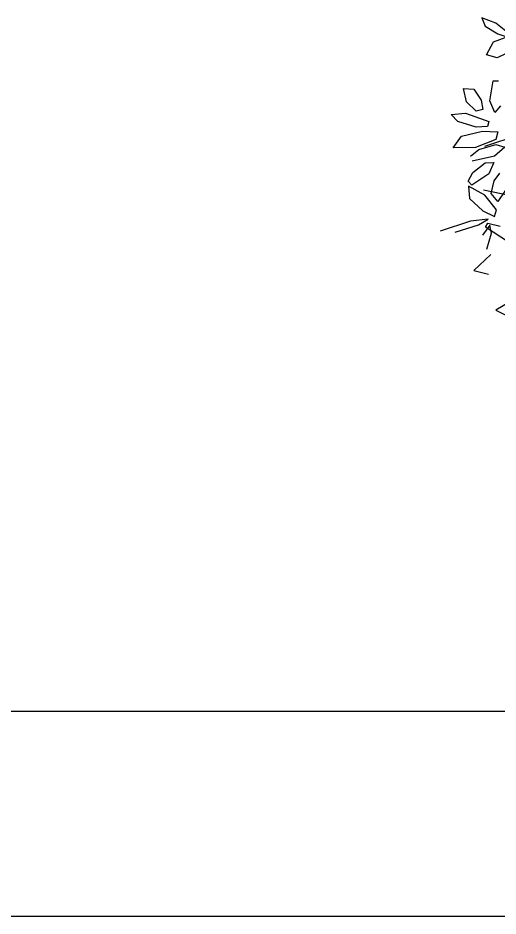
# Model space of a CAD drawing. Header units: inches. Extents: x -9 to 337, y -247 to 209.
# Drawn here: x 289.841 to 290.193, y 65.278 to 65.936 of the extents above; entities that cross this region are included whole.
import ezdxf

# ---------------------------------------------------------------- set-up
doc = ezdxf.new("R2010")
doc.units = ezdxf.units.IN
doc.header["$MEASUREMENT"] = 0
doc.layers.add('vegetales', color=3, linetype='Continuous')

# ---------------------------------------------------------------- blocks, each defined once
blk = doc.blocks.new('Planta(planta)002')
at = {"color": 60}
for p, q in [((-0.2793, 0.8101), (-0.2887, 0.7883)), ((-0.2639, 0.7733), (-0.2793, 0.8101)), ((-0.2887, 0.7883), (-0.2807, 0.7499)), ((-0.2603, 0.734), (-0.2639, 0.7733)), ((-0.3415, 0.7337), (-0.3038, 0.7445)), ((-0.3038, 0.7445), (-0.2491, 0.7177)), ((-0.2807, 0.7499), (-0.2693, 0.7254)), ((-0.4676, 0.6872), (-0.4478, 0.7177)), ((-0.4478, 0.7177), (-0.4302, 0.696)), ((-0.3281, 0.7079), (-0.3415, 0.7337)), ((-0.5213, 0.6684), (-0.5203, 0.6939)), ((-0.5203, 0.6939), (-0.4912, 0.6689)), ((-0.4302, 0.696), (-0.4382, 0.6627)), ((-0.2847, 0.6915), (-0.3281, 0.7079)), ((-0.4989, 0.6233), (-0.5213, 0.6684)), ((-0.4912, 0.6689), (-0.4653, 0.6086)), ((-0.4684, 0.6521), (-0.4676, 0.6872)), ((-0.4237, 0.6441), (-0.3788, 0.6742)), ((-0.3788, 0.6742), (-0.3696, 0.6636)), ((-0.4531, 0.6426), (-0.4684, 0.6521)), ((-0.4382, 0.6627), (-0.4531, 0.6426)), ((-0.4369, 0.6141), (-0.4237, 0.6441)), ((-0.5802, 0.63), (-0.5432, 0.6346)), ((-0.5396, 0.5873), (-0.5802, 0.63)), ((-0.5432, 0.6346), (-0.4952, 0.6031)), ((-0.4769, 0.6022), (-0.4989, 0.6233)), ((-0.4952, 0.6031), (-0.4689, 0.5729)), ((-0.4653, 0.6086), (-0.4769, 0.6022)), ((-0.4141, 0.6153), (-0.4369, 0.6141)), ((-0.5216, 0.5349), (-0.5713, 0.5691)), ((-0.5647, 0.5815), (-0.5366, 0.5772)), ((-0.4872, 0.5626), (-0.5396, 0.5873)), ((-0.5366, 0.5772), (-0.4969, 0.5535)), ((-0.4689, 0.5729), (-0.4872, 0.5626)), ((-0.6169, 0.5402), (-0.5922, 0.5473)), ((-0.5922, 0.5473), (-0.5512, 0.5411)), ((-0.4969, 0.5535), (-0.4857, 0.5317)), ((-0.6263, 0.5307), (-0.6482, 0.5066)), ((-0.6136, 0.4826), (-0.6263, 0.5307)), ((-0.6182, 0.5262), (-0.6169, 0.5402)), ((-0.5655, 0.5143), (-0.6182, 0.5262)), ((-0.5347, 0.5254), (-0.5655, 0.5143)), ((-0.5512, 0.5411), (-0.5347, 0.5254)), ((-0.4857, 0.5317), (-0.5216, 0.5349)), ((-0.6896, 0.4637), (-0.7639, 0.5035)), ((-0.6482, 0.5066), (-0.6477, 0.4583)), ((-0.6205, 0.4343), (-0.6136, 0.4826)), ((-0.5987, 0.4739), (-0.569, 0.491)), ((-0.569, 0.491), (-0.5441, 0.494)), ((-0.7381, 0.4732), (-0.6817, 0.4412)), ((-0.6535, 0.4333), (-0.6896, 0.4637)), ((-0.6477, 0.4583), (-0.6374, 0.426)), ((-0.6023, 0.4462), (-0.5987, 0.4739)), ((-0.5666, 0.4528), (-0.6023, 0.4462)), ((-0.6817, 0.4412), (-0.6535, 0.4333)), ((-0.6734, 0.4238), (-0.6619, 0.4268)), ((-0.6619, 0.4268), (-0.6459, 0.3975)), ((-0.6374, 0.426), (-0.6205, 0.4343)), ((-0.6616, 0.4191), (-0.6945, 0.4155)), ((-0.6745, 0.4016), (-0.6616, 0.4191)), ((-0.6607, 0.3521), (-0.6734, 0.4238)), ((-0.7136, 0.3817), (-0.6745, 0.4016)), ((-0.7779, 0.3679), (-0.7585, 0.3326)), ((-0.7166, 0.3635), (-0.7779, 0.3679)), ((-0.8142, 0.2532), (-0.8047, 0.222)), ((-0.7664, 0.2394), (-0.8142, 0.2532))]:
    blk.add_line(p, q, dxfattribs=at)
at = {"color": 44}
for p, q in [((-0.2917, 0.45), (-0.5212, 0.5717)), ((-0.4998, 0.3219), (-0.6066, 0.4949))]:
    blk.add_line(p, q, dxfattribs=at)

msp = doc.modelspace()

# ---------------------------------------------------------------- linework, layer by layer
at = {"color": 2}
for p, q in [((286.03681, 65.42815), (291.93681, 65.42815)), ((285.88681, 65.27815), (291.93681, 65.27815))]:
    msp.add_line(p, q, dxfattribs=at)

# ---------------------------------------------------------------- block references
at = {"layer": 'vegetales', "xscale": 0.2776402120040727, "yscale": 0.2776402120040727, "zscale": 0.2776402120040727, "rotation": 46.62801524183183}
msp.add_blockref('Planta(planta)002', (290.398, 65.83803), dxfattribs=at)

doc.saveas('drawing.dxf')
